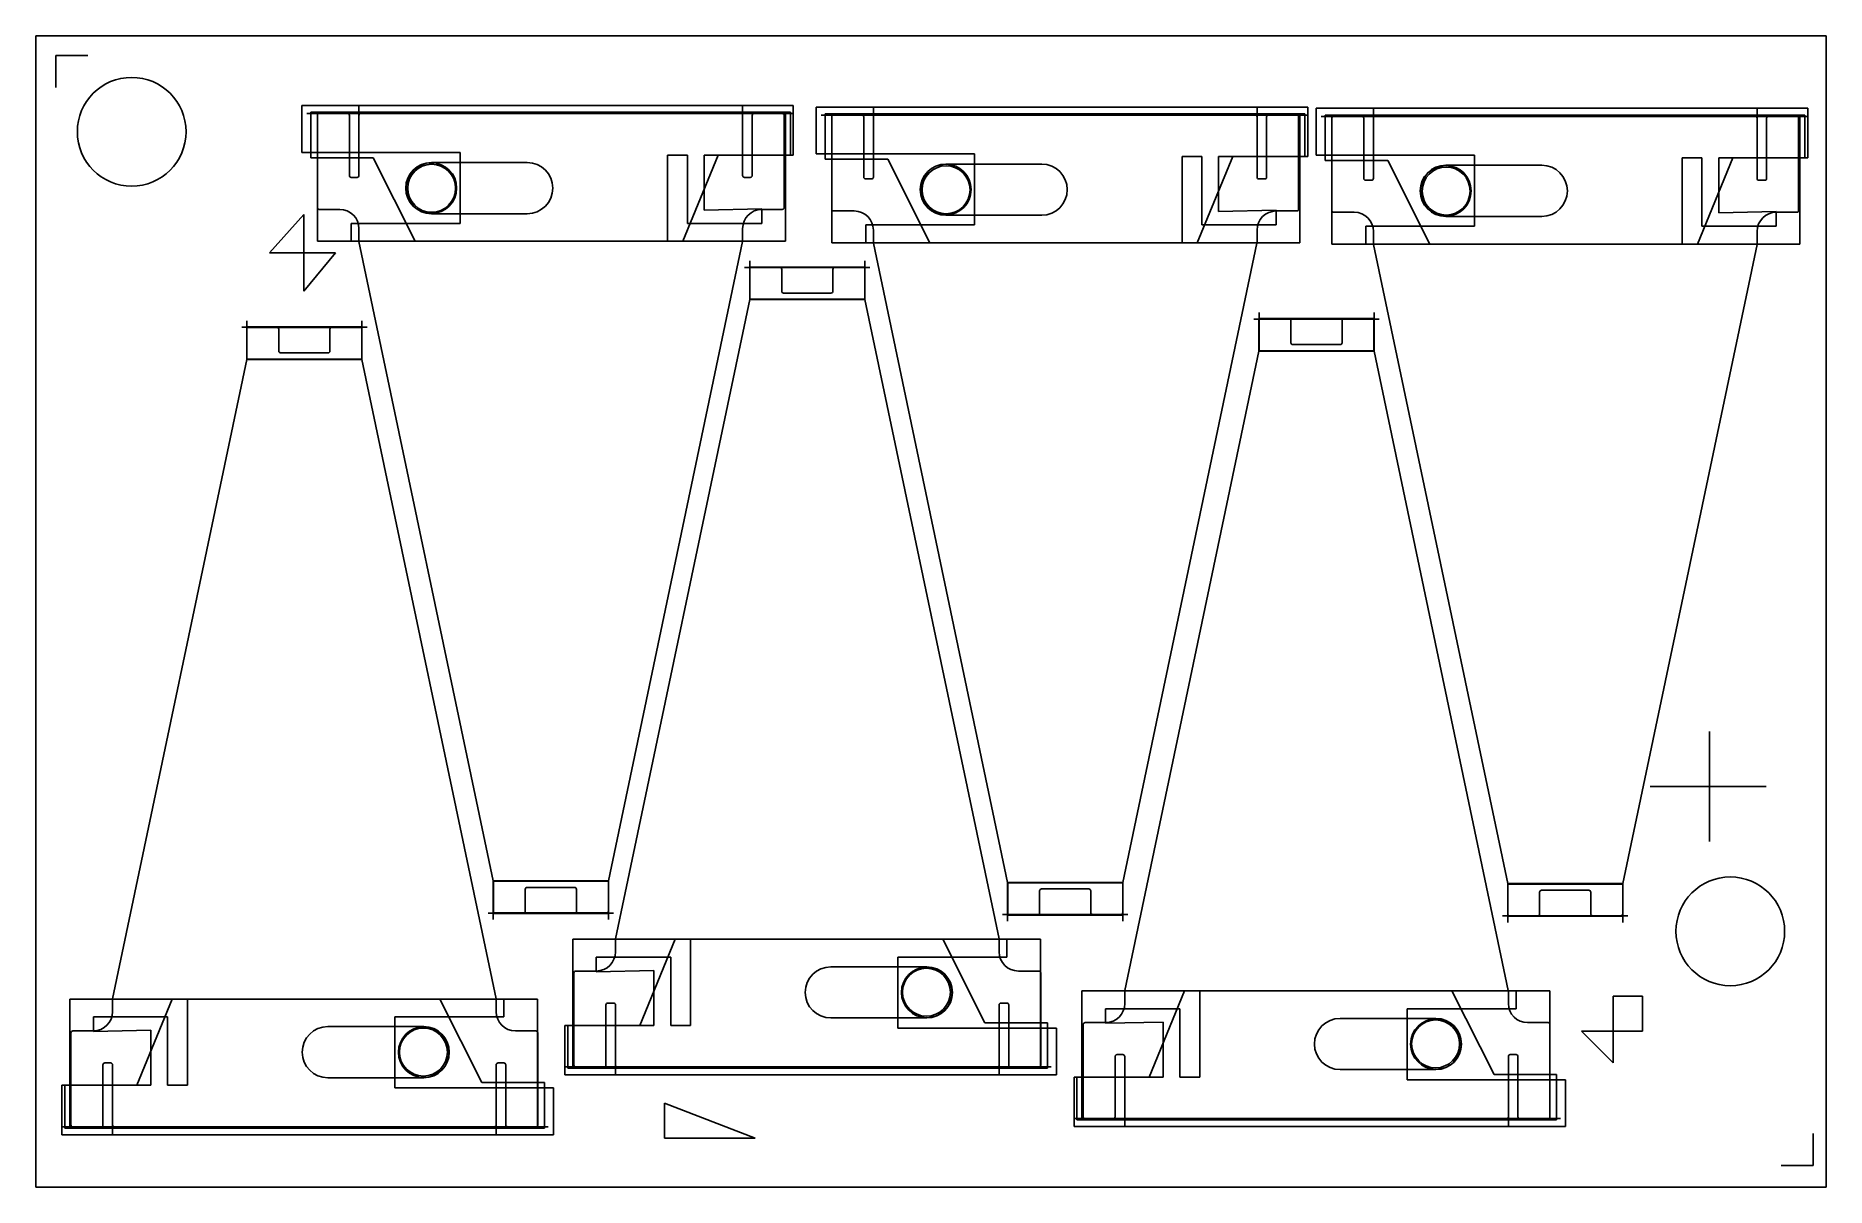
# Model space of a CAD drawing. Header units: millimetres. Extents: x 0 to 183, y 0 to 200.
# Drawn here: x 155.13 to 183.13, y 181.69 to 199.69 of the extents above; entities outside this region: 2.
import ezdxf

# ---------------------------------------------------------------- set-up
doc = ezdxf.new("R2010")
doc.units = ezdxf.units.MM
for name, color, linetype in [('CARBON', 5, 'Continuous'), ('COPPER_A', 6, 'Continuous'), ('COPPER_B', 211, 'Continuous'), ('HOLES', 30, 'Continuous'), ('MARKERS', 1, 'Continuous'), ('OUTLINE', 17, 'Continuous'), ('PZT', 3, 'Continuous'), ('PZT_A', 100, 'Continuous'), ('PZT_RASTER', 116, 'Continuous'), ('PZT_RELEASE', 11, 'Continuous'), ('PZT_SIDES', 2, 'Continuous')]:
    doc.layers.add(name, color=color, linetype=linetype)
doc.styles.add('SLDTEXTSTYLE0', font='TXT', dxfattribs={"width": 0.7})

msp = doc.modelspace()

# ---------------------------------------------------------------- linework, layer by layer
at = {"layer": 'CARBON'}
for p, q in [((162.811, 197.709), (161.311, 197.709)), ((170.857, 197.685), (169.357, 197.685)), ((178.677, 197.666), (177.177, 197.666)), ((162.811, 196.909), (161.311, 196.909)), ((170.857, 196.885), (169.357, 196.885)), ((178.677, 196.866), (177.177, 196.866)), ((167.559, 185.135), (169.059, 185.135)), ((167.559, 184.335), (169.059, 184.335)), ((175.522, 184.328), (177.022, 184.328)), ((159.692, 184.2), (161.192, 184.2)), ((175.522, 183.528), (177.022, 183.528)), ((159.692, 183.4), (161.192, 183.4))]:
    msp.add_line(p, q, dxfattribs=at)
for centre, start, end in [((161.311, 197.309), 90, 270), ((162.811, 197.309), 270, 90), ((169.357, 197.285), 90, 270), ((170.857, 197.285), 270, 90), ((177.177, 197.266), 90, 270), ((178.677, 197.266), 270, 90), ((167.559, 184.735), 90, 270), ((169.059, 184.735), 270, 90), ((175.522, 183.928), 90, 270), ((177.022, 183.928), 270, 90), ((159.692, 183.8), 90, 270), ((161.192, 183.8), 270, 90)]:
    msp.add_arc(centre, 0.4, start, end, dxfattribs=at)
at = {"layer": 'COPPER_A'}
for p, q in [((166.971, 198.6), (159.284, 198.6)), ((159.284, 198.6), (159.284, 197.867)), ((166.971, 197.826), (166.971, 198.6)), ((175.016, 198.576), (167.329, 198.576)), ((167.329, 198.576), (167.329, 197.843)), ((175.016, 197.802), (175.016, 198.576)), ((182.837, 198.557), (175.149, 198.557)), ((175.149, 198.557), (175.149, 197.823)), ((182.837, 197.783), (182.837, 198.557)), ((159.284, 197.867), (161.761, 197.867)), ((161.761, 197.867), (161.761, 196.758)), ((165.244, 196.479), (165.799, 197.826)), ((165.799, 197.826), (166.971, 197.826)), ((167.329, 197.843), (169.807, 197.843)), ((169.807, 197.843), (169.807, 196.734)), ((173.289, 196.455), (173.844, 197.802)), ((173.844, 197.802), (175.016, 197.802)), ((175.149, 197.823), (177.627, 197.823)), ((177.627, 197.823), (177.627, 196.714)), ((181.11, 196.435), (181.665, 197.783)), ((181.665, 197.783), (182.837, 197.783)), ((161.761, 196.758), (160.059, 196.758)), ((160.059, 196.758), (160.059, 196.479)), ((169.807, 196.734), (168.104, 196.734)), ((168.104, 196.734), (168.104, 196.455)), ((177.627, 196.714), (175.924, 196.714)), ((175.924, 196.714), (175.924, 196.435)), ((160.059, 196.479), (165.244, 196.479)), ((168.104, 196.455), (173.289, 196.455)), ((175.924, 196.435), (181.11, 196.435)), ((166.29, 196.075), (168.089, 196.075)), ((166.29, 196.075), (166.29, 195.572)), ((168.089, 196.075), (168.089, 195.572)), ((166.29, 195.572), (168.089, 195.572)), ((174.253, 195.268), (176.053, 195.268)), ((174.253, 195.268), (174.253, 194.765)), ((176.053, 195.268), (176.053, 194.765)), ((158.423, 195.14), (160.222, 195.14)), ((158.423, 195.14), (158.423, 194.636)), ((160.222, 195.14), (160.222, 194.636)), ((158.423, 194.636), (160.222, 194.636)), ((174.253, 194.765), (176.053, 194.765)), ((164.08, 186.473), (162.281, 186.473)), ((162.281, 185.969), (162.281, 186.473)), ((164.08, 185.969), (164.08, 186.473)), ((172.125, 186.449), (170.326, 186.449)), ((170.326, 185.945), (170.326, 186.449)), ((172.125, 185.945), (172.125, 186.449)), ((179.946, 186.429), (178.147, 186.429)), ((178.147, 185.926), (178.147, 186.429)), ((179.946, 185.926), (179.946, 186.429)), ((164.08, 185.969), (162.281, 185.969)), ((172.125, 185.945), (170.326, 185.945)), ((179.946, 185.926), (178.147, 185.926)), ((165.126, 185.566), (164.571, 184.218)), ((170.311, 185.566), (165.126, 185.566)), ((170.311, 185.287), (170.311, 185.566)), ((168.609, 184.178), (168.609, 185.287)), ((168.609, 185.287), (170.311, 185.287)), ((157.259, 184.63), (156.705, 183.283)), ((162.445, 184.63), (157.259, 184.63)), ((162.445, 184.351), (162.445, 184.63)), ((173.089, 184.758), (172.535, 183.411)), ((178.275, 184.758), (173.089, 184.758)), ((178.275, 184.479), (178.275, 184.758)), ((160.742, 183.242), (160.742, 184.351)), ((160.742, 184.351), (162.445, 184.351)), ((176.572, 183.37), (176.572, 184.479)), ((176.572, 184.479), (178.275, 184.479)), ((164.571, 184.218), (163.399, 184.218)), ((163.399, 184.218), (163.399, 183.444)), ((171.086, 184.178), (168.609, 184.178)), ((171.086, 183.444), (171.086, 184.178)), ((163.399, 183.444), (171.086, 183.444)), ((172.535, 183.411), (171.362, 183.411)), ((171.362, 183.411), (171.362, 182.637)), ((156.705, 183.283), (155.532, 183.283)), ((155.532, 183.283), (155.532, 182.509)), ((163.22, 183.242), (160.742, 183.242)), ((163.22, 182.509), (163.22, 183.242)), ((179.05, 183.37), (176.572, 183.37)), ((179.05, 182.637), (179.05, 183.37)), ((171.362, 182.637), (179.05, 182.637)), ((155.532, 182.509), (163.22, 182.509))]:
    msp.add_line(p, q, dxfattribs=at)
for centre in [(161.311, 197.309), (169.357, 197.285), (177.177, 197.266), (169.059, 184.735), (177.022, 183.928), (161.192, 183.8)]:
    msp.add_circle(centre, 0.396, dxfattribs=at)
at = {"layer": 'COPPER_B'}
for p, q in [((166.926, 198.496), (159.424, 198.496)), ((159.424, 198.496), (159.424, 197.785)), ((166.926, 197.826), (166.926, 198.496)), ((174.971, 198.472), (167.469, 198.472)), ((167.469, 198.472), (167.469, 197.761)), ((174.971, 197.802), (174.971, 198.472)), ((182.792, 198.452), (175.29, 198.452)), ((175.29, 198.452), (175.29, 197.742)), ((182.792, 197.783), (182.792, 198.452)), ((159.424, 197.785), (160.402, 197.785)), ((160.402, 197.785), (161.06, 196.479)), ((165.006, 196.479), (165.006, 197.826)), ((165.006, 197.826), (165.316, 197.826)), ((165.316, 197.826), (165.316, 196.758)), ((165.579, 196.966), (165.579, 197.826)), ((165.579, 197.826), (166.926, 197.826)), ((167.469, 197.761), (168.448, 197.761)), ((168.448, 197.761), (169.105, 196.455)), ((173.051, 196.455), (173.051, 197.802)), ((173.051, 197.802), (173.361, 197.802)), ((173.361, 197.802), (173.361, 196.734)), ((173.624, 196.942), (173.624, 197.802)), ((173.624, 197.802), (174.971, 197.802)), ((175.29, 197.742), (176.268, 197.742)), ((176.268, 197.742), (176.926, 196.435)), ((180.871, 196.435), (180.871, 197.783)), ((180.871, 197.783), (181.182, 197.783)), ((181.182, 197.783), (181.182, 196.714)), ((181.445, 196.922), (181.445, 197.783)), ((181.445, 197.783), (182.792, 197.783)), ((165.579, 196.966), (166.479, 196.986)), ((166.479, 196.758), (166.479, 196.986)), ((173.624, 196.942), (174.524, 196.962)), ((174.524, 196.734), (174.524, 196.962)), ((181.445, 196.922), (182.344, 196.942)), ((182.344, 196.714), (182.344, 196.942)), ((165.316, 196.758), (166.479, 196.758)), ((173.361, 196.734), (174.524, 196.734)), ((181.182, 196.714), (182.344, 196.714)), ((161.06, 196.479), (165.006, 196.479)), ((169.105, 196.455), (173.051, 196.455)), ((176.926, 196.435), (180.871, 196.435)), ((166.291, 196.071), (168.089, 196.071)), ((166.291, 196.071), (166.291, 195.572)), ((168.089, 196.071), (168.089, 195.572)), ((166.291, 195.572), (168.089, 195.572)), ((174.255, 195.264), (176.053, 195.264)), ((174.255, 195.264), (174.255, 194.765)), ((176.053, 195.264), (176.053, 194.765)), ((158.425, 195.135), (160.222, 195.135)), ((158.425, 195.135), (158.425, 194.636)), ((160.222, 195.135), (160.222, 194.636)), ((158.425, 194.636), (160.222, 194.636)), ((174.255, 194.765), (176.053, 194.765)), ((164.079, 186.473), (162.281, 186.473)), ((162.281, 185.974), (162.281, 186.473)), ((164.079, 185.974), (164.079, 186.473)), ((172.124, 186.449), (170.326, 186.449)), ((170.326, 185.949), (170.326, 186.449)), ((172.124, 185.949), (172.124, 186.449)), ((179.944, 186.429), (178.147, 186.429)), ((178.147, 185.93), (178.147, 186.429)), ((179.944, 185.93), (179.944, 186.429)), ((164.079, 185.974), (162.281, 185.974)), ((172.124, 185.949), (170.326, 185.949)), ((179.944, 185.93), (178.147, 185.93)), ((169.31, 185.566), (165.364, 185.566)), ((165.364, 185.566), (165.364, 184.218)), ((169.968, 184.259), (169.31, 185.566)), ((165.054, 185.287), (163.891, 185.287)), ((163.891, 185.287), (163.891, 185.059)), ((165.054, 184.218), (165.054, 185.287)), ((164.791, 185.079), (163.891, 185.059)), ((164.791, 185.079), (164.791, 184.218)), ((161.443, 184.63), (157.498, 184.63)), ((157.498, 184.63), (157.498, 183.283)), ((162.101, 183.324), (161.443, 184.63)), ((177.273, 184.758), (173.328, 184.758)), ((173.328, 184.758), (173.328, 183.411)), ((177.931, 183.452), (177.273, 184.758)), ((157.187, 184.351), (156.025, 184.351)), ((156.025, 184.351), (156.025, 184.123)), ((157.187, 183.283), (157.187, 184.351)), ((170.946, 184.259), (169.968, 184.259)), ((170.946, 183.549), (170.946, 184.259)), ((173.018, 184.479), (171.855, 184.479)), ((171.855, 184.479), (171.855, 184.252)), ((172.755, 184.272), (171.855, 184.252)), ((172.755, 184.272), (172.755, 183.411)), ((173.018, 183.411), (173.018, 184.479)), ((156.924, 184.143), (156.025, 184.123)), ((156.924, 184.143), (156.924, 183.283)), ((164.791, 184.218), (163.444, 184.218)), ((163.444, 184.218), (163.444, 183.549)), ((165.364, 184.218), (165.054, 184.218)), ((163.444, 183.549), (170.946, 183.549)), ((172.755, 183.411), (171.408, 183.411)), ((171.408, 183.411), (171.408, 182.742)), ((173.328, 183.411), (173.018, 183.411)), ((178.91, 183.452), (177.931, 183.452)), ((178.91, 182.742), (178.91, 183.452)), ((156.924, 183.283), (155.577, 183.283)), ((155.577, 183.283), (155.577, 182.613)), ((157.498, 183.283), (157.187, 183.283)), ((163.079, 183.324), (162.101, 183.324)), ((163.079, 182.613), (163.079, 183.324)), ((155.577, 182.613), (163.079, 182.613)), ((171.408, 182.742), (178.91, 182.742))]:
    msp.add_line(p, q, dxfattribs=at)
at = {"layer": 'HOLES'}
for centre in [(156.625, 198.19), (181.625, 185.69)]:
    msp.add_circle(centre, 0.85, dxfattribs=at)
at = {"layer": 'MARKERS'}
for p, q in [((155.439, 198.88), (155.439, 199.38)), ((155.439, 199.38), (155.939, 199.38)), ((159.315, 196.894), (158.779, 196.295)), ((159.315, 196.894), (159.315, 195.696)), ((158.779, 196.295), (159.811, 196.295)), ((159.315, 195.696), (159.811, 196.295)), ((181.298, 188.812), (181.298, 187.092)), ((182.188, 187.952), (180.373, 187.952)), ((179.794, 184.676), (179.794, 183.635)), ((179.794, 184.676), (180.253, 184.676)), ((180.253, 184.676), (180.253, 184.128)), ((179.794, 183.635), (179.301, 184.128)), ((179.301, 184.128), (180.253, 184.128)), ((164.956, 183.002), (164.956, 182.456)), ((166.377, 182.456), (164.956, 183.002)), ((164.956, 182.456), (166.377, 182.456)), ((182.921, 182.531), (182.921, 182.031)), ((182.921, 182.031), (182.421, 182.031))]:
    msp.add_line(p, q, dxfattribs=at)
at = {"layer": 'OUTLINE'}
for p, q in [((155.125, 199.69), (183.125, 199.69)), ((155.125, 199.69), (155.125, 181.69)), ((183.125, 199.69), (183.125, 181.69)), ((155.125, 181.69), (183.125, 181.69))]:
    msp.add_line(p, q, dxfattribs=at)
at = {"layer": 'PZT', "linetype": 'Continuous', "lineweight": 25}
for p, q in [((159.529, 198.446), (159.529, 197.006)), ((159.999, 198.476), (159.559, 198.476)), ((160.029, 197.506), (160.029, 198.446)), ((160.179, 198.446), (160.179, 197.506)), ((166.149, 198.476), (160.209, 198.476)), ((166.179, 197.506), (166.179, 198.446)), ((166.329, 198.446), (166.329, 197.506)), ((166.799, 198.476), (166.359, 198.476)), ((166.829, 197.006), (166.829, 198.446)), ((167.574, 198.422), (167.574, 196.982)), ((168.044, 198.452), (167.604, 198.452)), ((168.074, 197.482), (168.074, 198.422)), ((168.224, 198.422), (168.224, 197.482)), ((174.194, 198.452), (168.254, 198.452)), ((174.224, 197.482), (174.224, 198.422)), ((174.374, 198.422), (174.374, 197.482)), ((174.844, 198.452), (174.404, 198.452)), ((174.874, 196.982), (174.874, 198.422)), ((175.394, 198.402), (175.394, 196.962)), ((175.864, 198.432), (175.424, 198.432)), ((175.894, 197.462), (175.894, 198.402)), ((176.044, 198.402), (176.044, 197.462)), ((182.014, 198.432), (176.074, 198.432)), ((182.044, 197.462), (182.044, 198.402)), ((182.194, 198.402), (182.194, 197.462)), ((182.664, 198.432), (182.224, 198.432)), ((182.694, 196.962), (182.694, 198.402)), ((160.149, 197.476), (160.059, 197.476)), ((166.299, 197.476), (166.209, 197.476)), ((168.194, 197.452), (168.104, 197.452)), ((174.344, 197.452), (174.254, 197.452)), ((176.014, 197.432), (175.924, 197.432)), ((182.164, 197.432), (182.074, 197.432)), ((159.559, 196.976), (159.879, 196.976)), ((166.479, 196.976), (166.799, 196.976)), ((167.604, 196.952), (167.924, 196.952)), ((174.524, 196.952), (174.844, 196.952)), ((175.424, 196.932), (175.744, 196.932)), ((182.344, 196.932), (182.664, 196.932)), ((160.179, 196.676), (160.179, 196.479)), ((166.179, 196.479), (166.179, 196.676)), ((168.224, 196.652), (168.224, 196.455)), ((174.224, 196.455), (174.224, 196.652)), ((176.044, 196.632), (176.044, 196.435)), ((182.044, 196.435), (182.044, 196.632)), ((160.179, 196.473), (162.278, 186.479)), ((164.079, 186.479), (166.178, 196.473)), ((168.225, 196.449), (170.323, 186.455)), ((172.125, 186.455), (174.223, 196.449)), ((176.045, 196.429), (178.144, 186.435)), ((179.945, 186.435), (182.044, 196.429)), ((166.291, 196.039), (166.291, 195.572)), ((166.761, 196.069), (166.321, 196.069)), ((166.791, 195.699), (166.791, 196.039)), ((167.591, 196.039), (167.591, 195.699)), ((168.061, 196.069), (167.621, 196.069)), ((168.091, 195.572), (168.091, 196.039)), ((166.291, 195.566), (164.192, 185.572)), ((167.561, 195.669), (166.821, 195.669)), ((170.191, 185.572), (168.092, 195.566)), ((174.255, 195.232), (174.255, 194.765)), ((174.725, 195.262), (174.285, 195.262)), ((174.755, 194.892), (174.755, 195.232)), ((175.555, 195.232), (175.555, 194.892)), ((176.025, 195.262), (175.585, 195.262)), ((176.055, 194.765), (176.055, 195.232)), ((158.425, 195.103), (158.425, 194.636)), ((158.895, 195.133), (158.455, 195.133)), ((158.925, 194.763), (158.925, 195.103)), ((159.725, 195.103), (159.725, 194.763)), ((160.195, 195.133), (159.755, 195.133)), ((160.225, 194.636), (160.225, 195.103)), ((158.424, 194.63), (156.325, 184.636)), ((159.695, 194.733), (158.955, 194.733)), ((162.324, 184.636), (160.225, 194.63)), ((174.254, 194.758), (172.156, 184.765)), ((175.525, 194.862), (174.785, 194.862)), ((178.154, 184.765), (176.056, 194.758)), ((162.279, 186.473), (162.279, 186.006)), ((162.779, 186.006), (162.779, 186.346)), ((162.809, 186.376), (163.549, 186.376)), ((163.579, 186.346), (163.579, 186.006)), ((164.079, 186.006), (164.079, 186.473)), ((170.324, 186.449), (170.324, 185.982)), ((170.824, 185.982), (170.824, 186.322)), ((170.854, 186.352), (171.594, 186.352)), ((171.624, 186.322), (171.624, 185.982)), ((172.124, 185.982), (172.124, 186.449)), ((178.144, 186.429), (178.144, 185.962)), ((178.644, 185.962), (178.644, 186.302)), ((178.674, 186.332), (179.414, 186.332)), ((179.444, 186.302), (179.444, 185.962)), ((179.944, 185.962), (179.944, 186.429)), ((162.309, 185.976), (162.749, 185.976)), ((163.609, 185.976), (164.049, 185.976)), ((170.354, 185.952), (170.794, 185.952)), ((171.654, 185.952), (172.094, 185.952)), ((178.174, 185.932), (178.614, 185.932)), ((179.474, 185.932), (179.914, 185.932)), ((164.191, 185.566), (164.191, 185.369)), ((170.191, 185.369), (170.191, 185.566)), ((163.541, 185.039), (163.541, 183.599)), ((163.891, 185.069), (163.571, 185.069)), ((170.811, 185.069), (170.491, 185.069)), ((170.841, 183.599), (170.841, 185.039)), ((156.325, 184.63), (156.325, 184.433)), ((162.325, 184.433), (162.325, 184.63)), ((164.041, 183.599), (164.041, 184.539)), ((164.071, 184.569), (164.161, 184.569)), ((164.191, 184.539), (164.191, 183.599)), ((170.191, 183.599), (170.191, 184.539)), ((170.221, 184.569), (170.311, 184.569)), ((170.341, 184.539), (170.341, 183.599)), ((172.155, 184.758), (172.155, 184.562)), ((178.155, 184.562), (178.155, 184.758)), ((171.855, 184.262), (171.535, 184.262)), ((178.775, 184.262), (178.455, 184.262)), ((155.675, 184.103), (155.675, 182.663)), ((156.025, 184.133), (155.705, 184.133)), ((162.945, 184.133), (162.625, 184.133)), ((162.975, 182.663), (162.975, 184.103)), ((171.505, 184.232), (171.505, 182.792)), ((178.805, 182.792), (178.805, 184.232)), ((172.005, 182.792), (172.005, 183.732)), ((172.035, 183.762), (172.125, 183.762)), ((172.155, 183.732), (172.155, 182.792)), ((178.155, 182.792), (178.155, 183.732)), ((178.185, 183.762), (178.275, 183.762)), ((178.305, 183.732), (178.305, 182.792)), ((156.175, 182.663), (156.175, 183.603)), ((156.205, 183.633), (156.295, 183.633)), ((156.325, 183.603), (156.325, 182.663)), ((162.325, 182.663), (162.325, 183.603)), ((162.355, 183.633), (162.445, 183.633)), ((162.475, 183.603), (162.475, 182.663)), ((163.571, 183.569), (164.011, 183.569)), ((164.221, 183.569), (170.161, 183.569)), ((170.371, 183.569), (170.811, 183.569)), ((155.705, 182.633), (156.145, 182.633)), ((156.355, 182.633), (162.295, 182.633)), ((162.505, 182.633), (162.945, 182.633)), ((171.535, 182.762), (171.975, 182.762)), ((172.185, 182.762), (178.125, 182.762)), ((178.335, 182.762), (178.775, 182.762))]:
    msp.add_line(p, q, dxfattribs=at)
for centre, radius, start, end in [((159.559, 198.446), 0.03, 90, 180), ((159.999, 198.446), 0.03, 0, 90), ((160.209, 198.446), 0.03, 90, 180), ((166.149, 198.446), 0.03, 0, 90), ((166.359, 198.446), 0.03, 90, 180), ((166.799, 198.446), 0.03, 0, 90), ((167.604, 198.422), 0.03, 90, 180), ((168.044, 198.422), 0.03, 0, 90), ((168.254, 198.422), 0.03, 90, 180), ((174.194, 198.422), 0.03, 0, 90), ((174.404, 198.422), 0.03, 90, 180), ((174.844, 198.422), 0.03, 0, 90), ((175.424, 198.402), 0.03, 90, 180), ((175.864, 198.402), 0.03, 0, 90), ((176.074, 198.402), 0.03, 90, 180), ((182.014, 198.402), 0.03, 0, 90), ((182.224, 198.402), 0.03, 90, 180), ((182.664, 198.402), 0.03, 0, 90), ((160.059, 197.506), 0.03, 180, 270), ((160.149, 197.506), 0.03, 270, 0), ((166.209, 197.506), 0.03, 180, 270), ((166.299, 197.506), 0.03, 270, 0), ((168.104, 197.482), 0.03, 180, 270), ((168.194, 197.482), 0.03, 270, 0), ((174.254, 197.482), 0.03, 180, 270), ((174.344, 197.482), 0.03, 270, 0), ((175.924, 197.462), 0.03, 180, 270), ((176.014, 197.462), 0.03, 270, 0), ((182.074, 197.462), 0.03, 180, 270), ((182.164, 197.462), 0.03, 270, 0), ((159.559, 197.006), 0.03, 180, 270), ((159.879, 196.676), 0.3, 0, 90), ((166.479, 196.676), 0.3, 90, 180), ((166.799, 197.006), 0.03, 270, 0), ((167.604, 196.982), 0.03, 180, 270), ((167.924, 196.652), 0.3, 0, 90), ((174.524, 196.652), 0.3, 90, 180), ((174.844, 196.982), 0.03, 270, 0), ((175.424, 196.962), 0.03, 180, 270), ((175.744, 196.632), 0.3, 0, 90), ((182.344, 196.632), 0.3, 90, 180), ((182.664, 196.962), 0.03, 270, 0), ((160.209, 196.479), 0.03, 180, 191.8598), ((166.149, 196.479), 0.03, 348.1402, 0), ((168.254, 196.455), 0.03, 180, 191.8598), ((174.194, 196.455), 0.03, 348.1402, 0), ((176.074, 196.435), 0.03, 180, 191.8598), ((182.014, 196.435), 0.03, 348.1402, 0), ((166.321, 196.039), 0.03, 90, 180), ((166.761, 196.039), 0.03, 0, 90), ((167.621, 196.039), 0.03, 90, 180), ((168.061, 196.039), 0.03, 0, 90), ((166.261, 195.572), 0.03, 348.1402, 0), ((166.821, 195.699), 0.03, 180, 270), ((167.561, 195.699), 0.03, 270, 0), ((168.121, 195.572), 0.03, 180, 191.8598), ((174.285, 195.232), 0.03, 90, 180), ((174.725, 195.232), 0.03, 0, 90), ((175.585, 195.232), 0.03, 90, 180), ((176.025, 195.232), 0.03, 0, 90), ((158.455, 195.103), 0.03, 90, 180), ((158.895, 195.103), 0.03, 0, 90), ((159.755, 195.103), 0.03, 90, 180), ((160.195, 195.103), 0.03, 0, 90), ((174.785, 194.892), 0.03, 180, 270), ((175.525, 194.892), 0.03, 270, 0), ((158.395, 194.636), 0.03, 348.1402, 0), ((158.955, 194.763), 0.03, 180, 270), ((159.695, 194.763), 0.03, 270, 0), ((160.255, 194.636), 0.03, 180, 191.8598), ((174.225, 194.765), 0.03, 348.1402, 0), ((176.085, 194.765), 0.03, 180, 191.8598), ((162.249, 186.473), 0.03, 0, 11.8598), ((162.809, 186.346), 0.03, 90, 180), ((163.549, 186.346), 0.03, 0, 90), ((164.109, 186.473), 0.03, 168.1402, 180), ((170.294, 186.449), 0.03, 0, 11.8598), ((170.854, 186.322), 0.03, 90, 180), ((171.594, 186.322), 0.03, 0, 90), ((172.154, 186.449), 0.03, 168.1402, 180), ((178.114, 186.429), 0.03, 0, 11.8598), ((178.674, 186.302), 0.03, 90, 180), ((179.414, 186.302), 0.03, 0, 90), ((179.974, 186.429), 0.03, 168.1402, 180), ((162.309, 186.006), 0.03, 180, 270), ((162.749, 186.006), 0.03, 270, 0), ((163.609, 186.006), 0.03, 180, 270), ((164.049, 186.006), 0.03, 270, 0), ((170.354, 185.982), 0.03, 180, 270), ((170.794, 185.982), 0.03, 270, 0), ((171.654, 185.982), 0.03, 180, 270), ((172.094, 185.982), 0.03, 270, 0), ((178.174, 185.962), 0.03, 180, 270), ((178.614, 185.962), 0.03, 270, 0), ((179.474, 185.962), 0.03, 180, 270), ((179.914, 185.962), 0.03, 270, 0), ((163.891, 185.369), 0.3, 270, 0), ((164.221, 185.566), 0.03, 168.1402, 180), ((170.161, 185.566), 0.03, 0, 11.8598), ((170.491, 185.369), 0.3, 180, 270), ((163.571, 185.039), 0.03, 90, 180), ((170.811, 185.039), 0.03, 0, 90), ((156.355, 184.63), 0.03, 168.1402, 180), ((162.295, 184.63), 0.03, 0, 11.8598), ((164.071, 184.539), 0.03, 90, 180), ((164.161, 184.539), 0.03, 0, 90), ((170.221, 184.539), 0.03, 90, 180), ((170.311, 184.539), 0.03, 0, 90), ((171.855, 184.562), 0.3, 270, 0), ((172.185, 184.758), 0.03, 168.1402, 180), ((178.125, 184.758), 0.03, 0, 11.8598), ((178.455, 184.562), 0.3, 180, 270), ((156.025, 184.433), 0.3, 270, 0), ((162.625, 184.433), 0.3, 180, 270), ((171.535, 184.232), 0.03, 90, 180), ((178.775, 184.232), 0.03, 0, 90), ((155.705, 184.103), 0.03, 90, 180), ((162.945, 184.103), 0.03, 0, 90), ((172.035, 183.732), 0.03, 90, 180), ((172.125, 183.732), 0.03, 0, 90), ((178.185, 183.732), 0.03, 90, 180), ((178.275, 183.732), 0.03, 0, 90), ((156.205, 183.603), 0.03, 90, 180), ((156.295, 183.603), 0.03, 0, 90), ((162.355, 183.603), 0.03, 90, 180), ((162.445, 183.603), 0.03, 0, 90), ((163.571, 183.599), 0.03, 180, 270), ((164.011, 183.599), 0.03, 270, 0), ((164.221, 183.599), 0.03, 180, 270), ((170.161, 183.599), 0.03, 270, 0), ((170.371, 183.599), 0.03, 180, 270), ((170.811, 183.599), 0.03, 270, 0), ((155.705, 182.663), 0.03, 180, 270), ((156.145, 182.663), 0.03, 270, 0), ((156.355, 182.663), 0.03, 180, 270), ((162.295, 182.663), 0.03, 270, 0), ((162.505, 182.663), 0.03, 180, 270), ((162.945, 182.663), 0.03, 270, 0), ((171.535, 182.792), 0.03, 180, 270), ((171.975, 182.792), 0.03, 270, 0), ((172.185, 182.792), 0.03, 180, 270), ((178.125, 182.792), 0.03, 270, 0), ((178.335, 182.792), 0.03, 180, 270), ((178.775, 182.792), 0.03, 270, 0)]:
    msp.add_arc(centre, radius, start, end, dxfattribs=at)
at = {"layer": 'PZT_A'}
for centre in [(161.316, 197.307), (169.361, 197.283), (177.182, 197.263), (169.054, 184.738), (177.017, 183.93), (161.187, 183.802)]:
    msp.add_circle(centre, 0.375, dxfattribs=at)
at = {"layer": 'PZT_RASTER'}
for p, q in [((159.53, 198.474), (166.848, 198.474)), ((159.53, 198.474), (159.53, 196.479)), ((166.848, 198.474), (166.848, 196.479)), ((167.576, 198.45), (174.893, 198.45)), ((167.576, 198.45), (167.576, 196.455)), ((174.893, 198.45), (174.893, 196.455)), ((175.396, 198.431), (182.713, 198.431)), ((175.396, 198.431), (175.396, 196.435)), ((182.713, 198.431), (182.713, 196.435)), ((159.53, 196.479), (166.848, 196.479)), ((167.576, 196.455), (174.893, 196.455)), ((175.396, 196.435), (182.713, 196.435)), ((166.291, 195.566), (166.291, 196.067)), ((166.291, 196.067), (168.09, 196.067)), ((168.09, 195.566), (168.09, 196.067)), ((166.291, 195.566), (168.09, 195.566)), ((174.254, 194.758), (174.254, 195.26)), ((174.254, 195.26), (176.053, 195.26)), ((176.053, 194.758), (176.053, 195.26)), ((158.424, 194.63), (158.424, 195.131)), ((158.424, 195.131), (160.223, 195.131)), ((160.223, 194.63), (160.223, 195.131)), ((158.424, 194.63), (160.223, 194.63)), ((174.254, 194.758), (176.053, 194.758)), ((164.079, 186.479), (162.28, 186.479)), ((162.28, 186.479), (162.28, 185.977)), ((164.079, 186.479), (164.079, 185.977)), ((172.125, 186.455), (170.326, 186.455)), ((170.326, 186.455), (170.326, 185.953)), ((172.125, 186.455), (172.125, 185.953)), ((179.945, 186.435), (178.146, 186.435)), ((178.146, 186.435), (178.146, 185.934)), ((179.945, 186.435), (179.945, 185.934)), ((164.079, 185.977), (162.28, 185.977)), ((172.125, 185.953), (170.326, 185.953)), ((179.945, 185.934), (178.146, 185.934)), ((170.84, 185.566), (163.522, 185.566)), ((163.522, 183.571), (163.522, 185.566)), ((170.84, 183.571), (170.84, 185.566)), ((162.973, 184.63), (155.656, 184.63)), ((155.656, 182.635), (155.656, 184.63)), ((162.973, 182.635), (162.973, 184.63)), ((178.803, 184.758), (171.486, 184.758)), ((171.486, 182.763), (171.486, 184.758)), ((178.803, 182.763), (178.803, 184.758)), ((170.84, 183.571), (163.522, 183.571)), ((162.973, 182.635), (155.656, 182.635)), ((178.803, 182.763), (171.486, 182.763))]:
    msp.add_line(p, q, dxfattribs=at)
at = {"layer": 'PZT_RELEASE'}
for p, q in [((166.982, 198.474), (159.364, 198.474)), ((175.027, 198.45), (167.409, 198.45)), ((182.848, 198.431), (175.229, 198.431)), ((166.761, 196.069), (166.211, 196.069)), ((166.791, 196.039), (166.791, 195.699)), ((167.591, 195.699), (167.591, 196.039)), ((167.621, 196.069), (168.171, 196.069)), ((166.821, 195.669), (167.561, 195.669)), ((174.725, 195.262), (174.175, 195.262)), ((174.755, 195.232), (174.755, 194.892)), ((175.555, 194.892), (175.555, 195.232)), ((175.585, 195.262), (176.135, 195.262)), ((158.895, 195.133), (158.345, 195.133)), ((158.925, 195.103), (158.925, 194.763)), ((159.725, 194.763), (159.725, 195.103)), ((159.755, 195.133), (160.305, 195.133)), ((158.955, 194.733), (159.695, 194.733)), ((174.785, 194.862), (175.525, 194.862)), ((162.779, 186.346), (162.779, 186.006)), ((163.549, 186.376), (162.809, 186.376)), ((163.579, 186.006), (163.579, 186.346)), ((170.824, 186.322), (170.824, 185.982)), ((171.594, 186.352), (170.854, 186.352)), ((171.624, 185.982), (171.624, 186.322)), ((178.644, 186.302), (178.644, 185.962)), ((179.414, 186.332), (178.674, 186.332)), ((179.444, 185.962), (179.444, 186.302)), ((162.749, 185.976), (162.199, 185.976)), ((163.609, 185.976), (164.159, 185.976)), ((170.794, 185.952), (170.244, 185.952)), ((171.654, 185.952), (172.204, 185.952)), ((178.614, 185.932), (178.064, 185.932)), ((179.474, 185.932), (180.024, 185.932)), ((163.388, 183.571), (171.006, 183.571)), ((155.521, 182.635), (163.14, 182.635)), ((171.352, 182.763), (178.97, 182.763))]:
    msp.add_line(p, q, dxfattribs=at)
for centre, start, end in [((166.761, 196.039), 0, 90), ((167.621, 196.039), 90, 180), ((166.821, 195.699), 180, 270), ((167.561, 195.699), 270, 0), ((174.725, 195.232), 0, 90), ((175.585, 195.232), 90, 180), ((158.895, 195.103), 0, 90), ((159.755, 195.103), 90, 180), ((174.785, 194.892), 180, 270), ((175.525, 194.892), 270, 0), ((158.955, 194.763), 180, 270), ((159.695, 194.763), 270, 0), ((162.809, 186.346), 90, 180), ((163.549, 186.346), 0, 90), ((170.854, 186.322), 90, 180), ((171.594, 186.322), 0, 90), ((178.674, 186.302), 90, 180), ((179.414, 186.302), 0, 90), ((162.749, 186.006), 270, 0), ((163.609, 186.006), 180, 270), ((170.794, 185.982), 270, 0), ((171.654, 185.982), 180, 270), ((178.614, 185.962), 270, 0), ((179.474, 185.962), 180, 270)]:
    msp.add_arc(centre, 0.03, start, end, dxfattribs=at)
at = {"layer": 'PZT_SIDES'}
for p, q in [((160.179, 197.506), (160.179, 198.606)), ((166.179, 197.506), (166.179, 198.606)), ((168.224, 197.482), (168.224, 198.582)), ((174.224, 197.482), (174.224, 198.582)), ((176.044, 197.462), (176.044, 198.562)), ((182.044, 197.462), (182.044, 198.562)), ((159.529, 197.006), (159.529, 198.446)), ((159.999, 198.476), (159.559, 198.476)), ((160.029, 197.506), (160.029, 198.446)), ((166.329, 198.446), (166.329, 197.506)), ((166.799, 198.476), (166.359, 198.476)), ((166.829, 197.006), (166.829, 198.446)), ((167.574, 196.982), (167.574, 198.422)), ((168.044, 198.452), (167.604, 198.452)), ((168.074, 197.482), (168.074, 198.422)), ((174.374, 198.422), (174.374, 197.482)), ((174.844, 198.452), (174.404, 198.452)), ((174.874, 196.982), (174.874, 198.422)), ((175.394, 196.962), (175.394, 198.402)), ((175.864, 198.432), (175.424, 198.432)), ((175.894, 197.462), (175.894, 198.402)), ((182.194, 198.402), (182.194, 197.462)), ((182.664, 198.432), (182.224, 198.432)), ((182.694, 196.962), (182.694, 198.402)), ((160.149, 197.476), (160.059, 197.476)), ((166.299, 197.476), (166.209, 197.476)), ((168.194, 197.452), (168.104, 197.452)), ((174.344, 197.452), (174.254, 197.452)), ((176.014, 197.432), (175.924, 197.432)), ((182.164, 197.432), (182.074, 197.432)), ((159.879, 196.976), (159.559, 196.976)), ((166.479, 196.976), (166.799, 196.976)), ((167.924, 196.952), (167.604, 196.952)), ((174.524, 196.952), (174.844, 196.952)), ((175.744, 196.932), (175.424, 196.932)), ((182.344, 196.932), (182.664, 196.932)), ((160.179, 196.479), (160.179, 196.676)), ((166.179, 196.479), (166.179, 196.676)), ((168.224, 196.455), (168.224, 196.652)), ((174.224, 196.455), (174.224, 196.652)), ((176.044, 196.435), (176.044, 196.632)), ((182.044, 196.435), (182.044, 196.632)), ((162.278, 186.479), (160.179, 196.473)), ((164.079, 186.479), (166.178, 196.473)), ((170.323, 186.455), (168.225, 196.449)), ((172.125, 186.455), (174.223, 196.449)), ((178.144, 186.435), (176.045, 196.429)), ((179.945, 186.435), (182.044, 196.429)), ((166.291, 195.572), (166.291, 196.172)), ((168.091, 195.572), (168.091, 196.172)), ((166.291, 195.566), (164.192, 185.572)), ((168.092, 195.566), (170.191, 185.572)), ((158.425, 194.636), (158.425, 195.236)), ((160.225, 194.636), (160.225, 195.236)), ((174.255, 194.765), (174.255, 195.365)), ((176.055, 194.765), (176.055, 195.365)), ((158.424, 194.63), (156.325, 184.636)), ((160.225, 194.63), (162.324, 184.636)), ((174.254, 194.758), (172.156, 184.765)), ((176.056, 194.758), (178.154, 184.765)), ((162.279, 186.473), (162.279, 185.873)), ((164.079, 186.473), (164.079, 185.873)), ((170.324, 186.449), (170.324, 185.849)), ((172.124, 186.449), (172.124, 185.849)), ((178.144, 186.429), (178.144, 185.829)), ((179.944, 186.429), (179.944, 185.829)), ((164.191, 185.566), (164.191, 185.369)), ((170.191, 185.566), (170.191, 185.369)), ((163.541, 185.039), (163.541, 183.599)), ((163.891, 185.069), (163.571, 185.069)), ((170.491, 185.069), (170.811, 185.069)), ((170.841, 185.039), (170.841, 183.599)), ((156.325, 184.63), (156.325, 184.433)), ((162.325, 184.63), (162.325, 184.433)), ((164.041, 183.599), (164.041, 184.539)), ((164.071, 184.569), (164.161, 184.569)), ((164.191, 184.539), (164.191, 183.439)), ((170.191, 184.539), (170.191, 183.439)), ((170.221, 184.569), (170.311, 184.569)), ((170.341, 184.539), (170.341, 183.599)), ((172.155, 184.758), (172.155, 184.562)), ((178.155, 184.758), (178.155, 184.562)), ((171.855, 184.262), (171.535, 184.262)), ((178.455, 184.262), (178.775, 184.262)), ((155.675, 184.103), (155.675, 182.663)), ((156.025, 184.133), (155.705, 184.133)), ((162.625, 184.133), (162.945, 184.133)), ((162.975, 184.103), (162.975, 182.663)), ((171.505, 184.232), (171.505, 182.792)), ((178.805, 184.232), (178.805, 182.792)), ((172.005, 182.792), (172.005, 183.732)), ((172.035, 183.762), (172.125, 183.762)), ((172.155, 183.732), (172.155, 182.632)), ((178.155, 183.732), (178.155, 182.632)), ((178.185, 183.762), (178.275, 183.762)), ((178.305, 183.732), (178.305, 182.792)), ((156.175, 182.663), (156.175, 183.603)), ((156.205, 183.633), (156.295, 183.633)), ((156.325, 183.603), (156.325, 182.503)), ((162.325, 183.603), (162.325, 182.503)), ((162.355, 183.633), (162.445, 183.633)), ((162.475, 183.603), (162.475, 182.663)), ((163.571, 183.569), (164.011, 183.569)), ((170.371, 183.569), (170.811, 183.569)), ((155.705, 182.633), (156.145, 182.633)), ((162.505, 182.633), (162.945, 182.633)), ((171.535, 182.762), (171.975, 182.762)), ((178.335, 182.762), (178.775, 182.762))]:
    msp.add_line(p, q, dxfattribs=at)
for centre, radius, start, end in [((159.559, 198.446), 0.03, 90, 180), ((159.999, 198.446), 0.03, 0, 90), ((166.359, 198.446), 0.03, 90, 180), ((166.799, 198.446), 0.03, 0, 90), ((167.604, 198.422), 0.03, 90, 180), ((168.044, 198.422), 0.03, 0, 90), ((174.404, 198.422), 0.03, 90, 180), ((174.844, 198.422), 0.03, 0, 90), ((175.424, 198.402), 0.03, 90, 180), ((175.864, 198.402), 0.03, 0, 90), ((182.224, 198.402), 0.03, 90, 180), ((182.664, 198.402), 0.03, 0, 90), ((160.059, 197.506), 0.03, 180, 270), ((160.149, 197.506), 0.03, 270, 0), ((166.209, 197.506), 0.03, 180, 270), ((166.299, 197.506), 0.03, 270, 0), ((168.104, 197.482), 0.03, 180, 270), ((168.194, 197.482), 0.03, 270, 0), ((174.254, 197.482), 0.03, 180, 270), ((174.344, 197.482), 0.03, 270, 0), ((175.924, 197.462), 0.03, 180, 270), ((176.014, 197.462), 0.03, 270, 0), ((182.074, 197.462), 0.03, 180, 270), ((182.164, 197.462), 0.03, 270, 0), ((159.559, 197.006), 0.03, 180, 270), ((159.879, 196.676), 0.3, 0, 90), ((166.479, 196.676), 0.3, 90, 180), ((166.799, 197.006), 0.03, 270, 0), ((167.604, 196.982), 0.03, 180, 270), ((167.924, 196.652), 0.3, 0, 90), ((174.524, 196.652), 0.3, 90, 180), ((174.844, 196.982), 0.03, 270, 0), ((175.424, 196.962), 0.03, 180, 270), ((175.744, 196.632), 0.3, 0, 90), ((182.344, 196.632), 0.3, 90, 180), ((182.664, 196.962), 0.03, 270, 0), ((160.209, 196.479), 0.03, 180, 191.8598), ((166.149, 196.479), 0.03, 348.1402, 0), ((168.254, 196.455), 0.03, 180, 191.8598), ((174.194, 196.455), 0.03, 348.1402, 0), ((176.074, 196.435), 0.03, 180, 191.8598), ((182.014, 196.435), 0.03, 348.1402, 0), ((166.261, 195.572), 0.03, 348.1402, 0), ((168.121, 195.572), 0.03, 180, 191.8598), ((158.395, 194.636), 0.03, 348.1402, 0), ((160.255, 194.636), 0.03, 180, 191.8598), ((174.225, 194.765), 0.03, 348.1402, 0), ((176.085, 194.765), 0.03, 180, 191.8598), ((162.249, 186.473), 0.03, 0, 11.8598), ((164.109, 186.473), 0.03, 168.1402, 180), ((170.294, 186.449), 0.03, 0, 11.8598), ((172.154, 186.449), 0.03, 168.1402, 180), ((178.114, 186.429), 0.03, 0, 11.8598), ((179.974, 186.429), 0.03, 168.1402, 180), ((163.891, 185.369), 0.3, 270, 0), ((164.221, 185.566), 0.03, 168.1402, 180), ((170.161, 185.566), 0.03, 0, 11.8598), ((170.491, 185.369), 0.3, 180, 270), ((163.571, 185.039), 0.03, 90, 180), ((170.811, 185.039), 0.03, 0, 90), ((156.355, 184.63), 0.03, 168.1402, 180), ((162.295, 184.63), 0.03, 0, 11.8598), ((164.071, 184.539), 0.03, 90, 180), ((164.161, 184.539), 0.03, 0, 90), ((170.221, 184.539), 0.03, 90, 180), ((170.311, 184.539), 0.03, 0, 90), ((171.855, 184.562), 0.3, 270, 0), ((172.185, 184.758), 0.03, 168.1402, 180), ((178.125, 184.758), 0.03, 0, 11.8598), ((178.455, 184.562), 0.3, 180, 270), ((156.025, 184.433), 0.3, 270, 0), ((162.625, 184.433), 0.3, 180, 270), ((171.535, 184.232), 0.03, 90, 180), ((178.775, 184.232), 0.03, 0, 90), ((155.705, 184.103), 0.03, 90, 180), ((162.945, 184.103), 0.03, 0, 90), ((172.035, 183.732), 0.03, 90, 180), ((172.125, 183.732), 0.03, 0, 90), ((178.185, 183.732), 0.03, 90, 180), ((178.275, 183.732), 0.03, 0, 90), ((156.205, 183.603), 0.03, 90, 180), ((156.295, 183.603), 0.03, 0, 90), ((162.355, 183.603), 0.03, 90, 180), ((162.445, 183.603), 0.03, 0, 90), ((163.571, 183.599), 0.03, 180, 270), ((164.011, 183.599), 0.03, 270, 0), ((170.371, 183.599), 0.03, 180, 270), ((170.811, 183.599), 0.03, 270, 0), ((155.705, 182.663), 0.03, 180, 270), ((156.145, 182.663), 0.03, 270, 0), ((162.505, 182.663), 0.03, 180, 270), ((162.945, 182.663), 0.03, 270, 0), ((171.535, 182.792), 0.03, 180, 270), ((171.975, 182.792), 0.03, 270, 0), ((178.335, 182.792), 0.03, 180, 270), ((178.775, 182.792), 0.03, 270, 0)]:
    msp.add_arc(centre, radius, start, end, dxfattribs=at)

# ---------------------------------------------------------------- texts
at = {"color": 7, "linetype": 'Continuous', "char_height": 10.2762, "attachment_point": 1, "style": 'SLDTEXTSTYLE0'}
for s, insert in [('SOLIDWORKS Educational Product.', (0, 28.661)), ('For Instructional Use Only.', (0, 13.247))]:
    msp.add_mtext(s, dxfattribs=dict(at, insert=insert))

doc.saveas('drawing.dxf')
